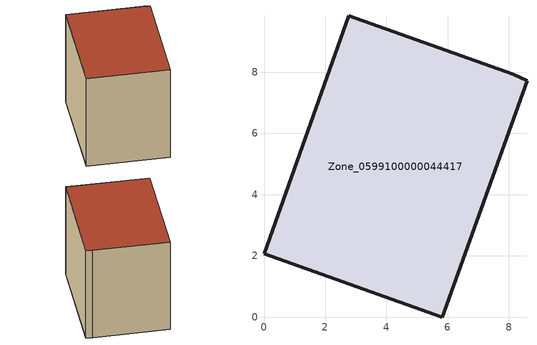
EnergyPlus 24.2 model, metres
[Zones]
Zone_0599100000044417
 floor ground (C_G): 5.82,0 0,2.07 2.76,9.84 8.14,7.92 8.59,7.73 z0.41
 wall outside (C_F): 0,2.07 5.82,0 8.59,7.73 8.14,7.92 2.76,9.84 0,2.07 z0.41:8.07
 roof outside (C_R): 8.59,7.73 8.14,7.92 2.76,9.84 0,2.07 5.82,0 z8.07
[BUILDING]
Pand.0599100000044417: North Axis=0; Terrain=City; Loads Convergence Tolerance Value=0.04; Temperature Convergence Tolerance Value=0.4; Solar Distribution=FullExterior; Maximum Number of Warmup Days=25; Minimum Number of Warmup Days=1
[Site:Location]
Rotterdam.The.Hague.AP_ZH_NLD Design_Conditions: Latitude=51.96; Longitude=4.45; Time Zone=1; Elevation=-4.5
[SITE:GROUNDTEMPERATURE:BUILDINGSURFACE]
18, 18, 18, 18, 18, 18, 18, 18, 18, 18, 18, 18
[MATERIAL] Thermal Absorptance=0.9; Solar Absorptance=0.7; Visible Absorptance=0.7
Name | Roughness | Thickness | Conductivity | Density | Specific Heat
G.TC.1965-1974 | MediumSmooth | 0.15 | 0.882353 | 540 | 1210
F.TC.1965-1974 | Rough | 0.3 | 0.697674 | 1920 | 840
R.TC.1965-1974 | MediumRough | 0.2 | 0.232558 | 1500 | 1000
[CONSTRUCTION]
C_G: G.TC.1965-1974
C_F: F.TC.1965-1974
C_R: R.TC.1965-1974
[ZONE]
Zone_0599100000044417: Type=1; Multiplier=1; Ceiling Height=Autocalculate; Volume=Autocalculate; Floor Area=autocalculate; Part of Total Floor Area=Yes
[ZONEINFILTRATION:DESIGNFLOWRATE]
Infil_Zone_0599100000044417: Zone or ZoneList or Space or SpaceList=Zone_0599100000044417; Schedule=AlwaysOn; Design Flow Rate Calculation Method=Flow/Area; Flow Rate per Floor Area=0.003; Constant Term Coefficient=1; Temperature Term Coefficient=0; Velocity Term Coefficient=0; Velocity Squared Term Coefficient=0
[HVACTEMPLATE:ZONE:IDEALLOADSAIRSYSTEM]
Zone_0599100000044417: Maximum Heating Supply Air Temperature=50; Minimum Cooling Supply Air Temperature=13; Maximum Heating Supply Air Humidity Ratio=0.0156; Minimum Cooling Supply Air Humidity Ratio=0.0077; Heating Limit=NoLimit; Cooling Limit=NoLimit; Dehumidification Control Type=ConstantSensibleHeatRatio; Cooling Sensible Heat Ratio=0.7; Dehumidification Setpoint=60; Humidification Control Type=None; Humidification Setpoint=30; Outdoor Air Method=None; Outdoor Air Flow Rate per Person=0.00944; Outdoor Air Flow Rate per Zone Floor Area=0; Outdoor Air Flow Rate per Zone=0; Demand Controlled Ventilation Type=None; Outdoor Air Economizer Type=NoEconomizer; Heat Recovery Type=None; Sensible Heat Recovery Effectiveness=0.7; Latent Heat Recovery Effectiveness=0.65
[ZONECONTROL:THERMOSTAT]
ThermostatControl_Zone_0599100000044417: Zone or ZoneList=Zone_0599100000044417; Control Type Schedule=DualSetpointControlType; Control 1=Thermostat_Zone_0599100000044417; Temperature Difference Between Cutout And Setpoint=0
[THERMOSTATSETPOINT:DUALSETPOINT]
Thermostat_Zone_0599100000044417: Heating Setpoint Temperature Schedule=HeatingSetpoint_Zone_0599100000044417; Cooling Setpoint Temperature Schedule=CoolingSetpoint_Zone_0599100000044417
[SCHEDULE:COMPACT]
HeatingSetpoint_Zone_0599100000044417: Through: 12/31, For: AllDays, Until: 24:00, 21
CoolingSetpoint_Zone_0599100000044417: Through: 12/31, For: AllDays, Until: 24:00, 24
DualSetpointControlType: Through: 12/31, For: AllDays, Until: 24:00, 4
AlwaysOn: Through: 12/31, For: AllDays, Until: 24:00, 1
